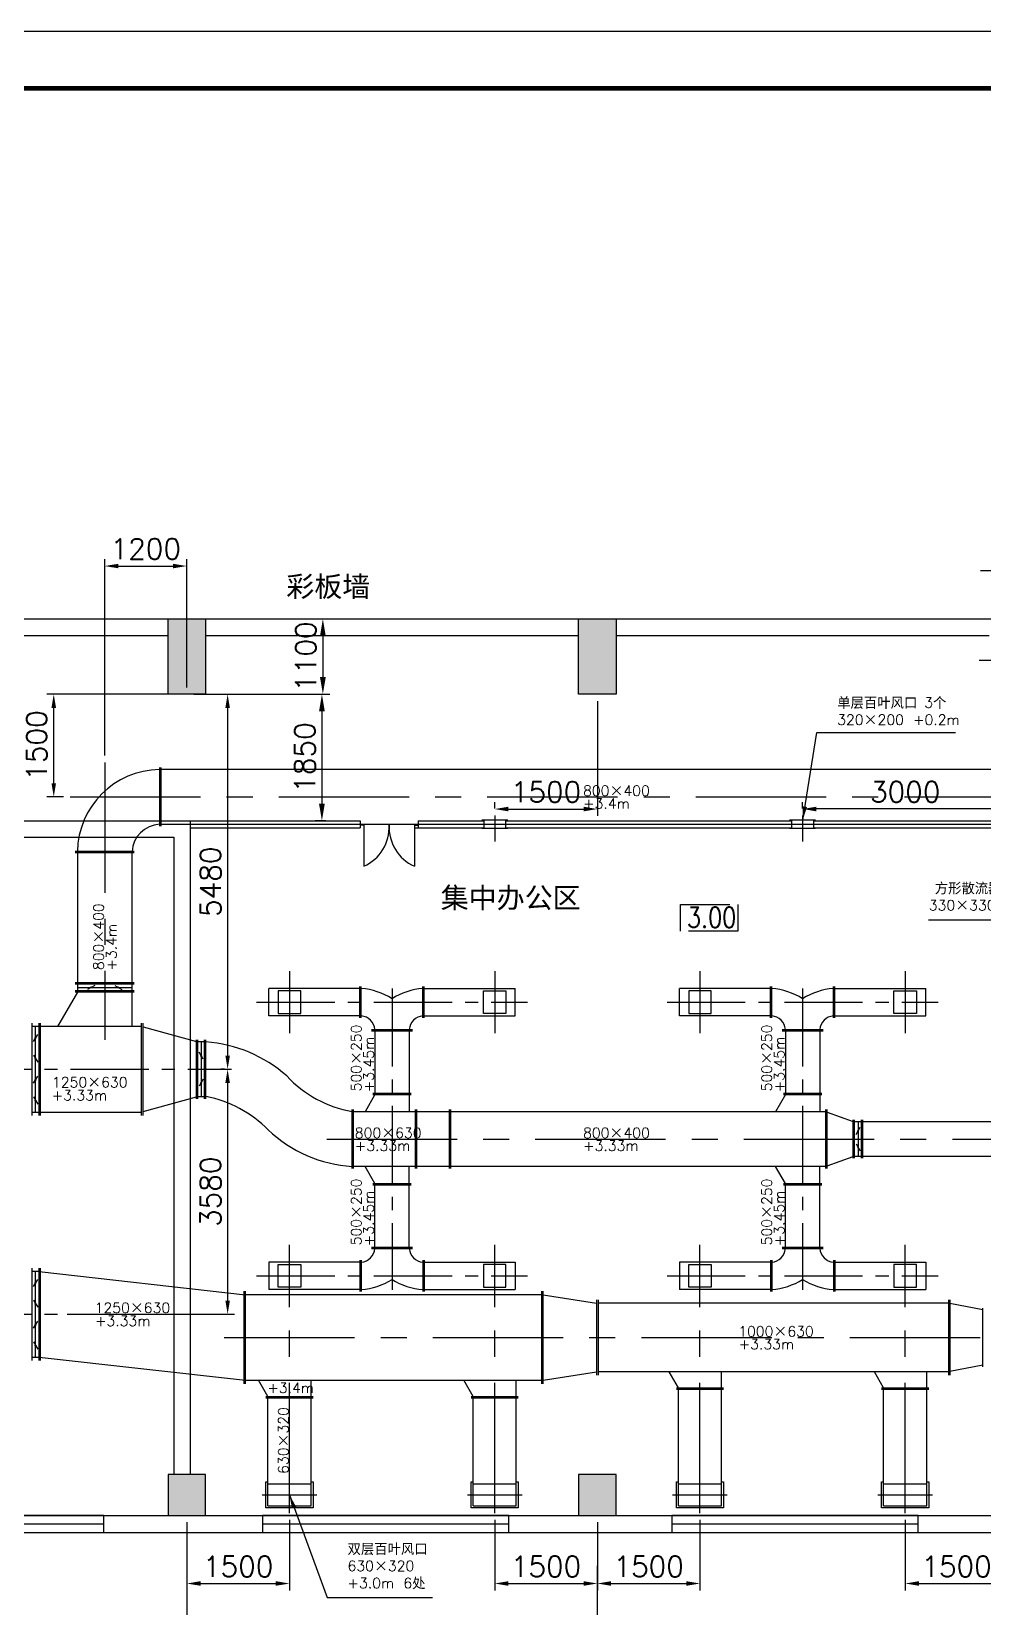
# Model space of a CAD drawing. Extents: x 209403 to 307023, y -44422 to 4539.
# Drawn here: x 276815 to 290729, y -31908 to -8879 of the extents above; entities that cross this region are included whole.
import ezdxf

# ---------------------------------------------------------------- set-up
doc = ezdxf.new("R2010")
doc.units = 0
doc.header["$LTSCALE"] = 60
for name, pattern in [('ACAD_ISO02W100', [15, 12, -3]), ('CENTER', [50.8, 31.75, -6.35, 6.35, -6.35]), ('CENTER2', [28.575, 19.05, -3.175, 3.175, -3.175])]:
    doc.linetypes.add(name, pattern=pattern)
doc.layers.get('0').update_dxf_attribs({"linetype": 'CONTINUOUS'})
doc.layers.get('DEFPOINTS').update_dxf_attribs({"linetype": 'CONTINUOUS'})
for name, color, linetype in [('SMPEN_THICK', 7, 'CONTINUOUS'), ('三层楼面', 7, 'CONTINUOUS'), ('二层楼面', 7, 'CONTINUOUS'), ('空调风管', 7, 'CONTINUOUS'), ('立柱', 7, 'CONTINUOUS'), ('边部夹层', 7, 'CONTINUOUS')]:
    doc.layers.add(name, color=color, linetype=linetype)
doc.styles.get("Standard").update_dxf_attribs({"font": 'txt.shx', "height": 300})
doc.styles.add('STYLE4', font='', dxfattribs={"height": 300})
doc.styles.add('WINDOW', font='TXT.shx', dxfattribs={"width": 0.8, "height": 300})
doc.styles.get('STYLE4').set_extended_font_data('SimSun')
doc.dimstyles.get("Standard").update_dxf_attribs({"dimscale": 0, "dimtxt": 2, "dimasz": 200, "dimexe": 100, "dimexo": 100, "dimgap": 100, "dimtad": 1, "dimdec": 0, "dimdsep": 46, "dimtxsty": 'Standard', "dimcen": 0, "dimclrd": 5, "dimclre": 5, "dimclrt": 5, "dimadec": 0, "dimazin": 0, "dimtfac": 1, "dimtdec": 4, "dimtmove": 0, "dimatfit": 0, "dimfxl": 1, "dimtolj": 1, "dimtzin": 0, "dimarcsym": 0})

# ---------------------------------------------------------------- blocks, each defined once
blk = doc.blocks.new('*D97')
at = {"layer": 'DEFPOINTS', "color": 0, "transparency": 16777216}
for p in [(283585, -30529), (285085, -30563), (285085, -31558)]:
    blk.add_point(p, dxfattribs=at)
at = {"layer": '空调风管', "color": 5, "lineweight": -2, "transparency": 16777216}
for p, q in [((283585, -30629), (283585, -31658)), ((285085, -30663), (285085, -31658)), ((283785, -31558), (284885, -31558))]:
    blk.add_line(p, q, dxfattribs=at)
at = {"layer": '空调风管', "color": 5, "transparency": 16777216}
for points in [[(283785, -31524), (283785, -31591), (283585, -31558)], [(284885, -31524), (284885, -31591), (285085, -31558)]]:
    blk.add_solid(points, dxfattribs=at)
at = {"layer": '空调风管', "color": 5, "transparency": 16777216, "insert": (284335, -31308), "char_height": 300, "attachment_point": 5}
blk.add_mtext('\\A1;1500', dxfattribs=at)
blk = doc.blocks.new('*D101')
at = {"layer": 'DEFPOINTS', "color": 0, "transparency": 16777216}
for p in [(279085, -30563), (280585, -30529), (280585, -31558)]:
    blk.add_point(p, dxfattribs=at)
at = {"layer": '空调风管', "color": 5, "lineweight": -2, "transparency": 16777216}
for p, q in [((279085, -30663), (279085, -31658)), ((280585, -30629), (280585, -31658)), ((279285, -31558), (280385, -31558))]:
    blk.add_line(p, q, dxfattribs=at)
at = {"layer": '空调风管', "color": 5, "transparency": 16777216}
for points in [[(279285, -31524), (279285, -31591), (279085, -31558)], [(280385, -31524), (280385, -31591), (280585, -31558)]]:
    blk.add_solid(points, dxfattribs=at)
at = {"layer": '空调风管', "color": 5, "transparency": 16777216, "insert": (279835, -31308), "char_height": 300, "attachment_point": 5}
blk.add_mtext('\\A1;1500', dxfattribs=at)
blk = doc.blocks.new('窗3615')
at = {"layer": '二层楼面', "color": 4}
blk.add_line((19203, 115349), (19203, 111749), dxfattribs=at)
blk.add_lwpolyline([(19078, 111749), (19328, 111749), (19328, 115349), (19078, 115349)], close=True, dxfattribs=at)
blk = doc.blocks.new('*D102')
at = {"layer": 'DEFPOINTS', "color": 0, "transparency": 16777216}
for p in [(285085, -30563), (286585, -30529), (286585, -31558)]:
    blk.add_point(p, dxfattribs=at)
at = {"layer": '空调风管', "color": 5, "lineweight": -2, "transparency": 16777216}
for p, q in [((285085, -30663), (285085, -31658)), ((286585, -30629), (286585, -31658)), ((285285, -31558), (286385, -31558))]:
    blk.add_line(p, q, dxfattribs=at)
at = {"layer": '空调风管', "color": 5, "transparency": 16777216}
for points in [[(285285, -31524), (285285, -31591), (285085, -31558)], [(286385, -31524), (286385, -31591), (286585, -31558)]]:
    blk.add_solid(points, dxfattribs=at)
at = {"layer": '空调风管', "color": 5, "transparency": 16777216, "insert": (285835, -31308), "char_height": 300, "attachment_point": 5}
blk.add_mtext('\\A1;1500', dxfattribs=at)
blk = doc.blocks.new('*D104')
at = {"layer": 'DEFPOINTS', "color": 0, "transparency": 16777216}
for p in [(289585, -30529), (291085, -30563), (291085, -31558)]:
    blk.add_point(p, dxfattribs=at)
at = {"layer": '空调风管', "color": 5, "lineweight": -2, "transparency": 16777216}
for p, q in [((289585, -30629), (289585, -31658)), ((291085, -30663), (291085, -31658)), ((289785, -31558), (290885, -31558))]:
    blk.add_line(p, q, dxfattribs=at)
at = {"layer": '空调风管', "color": 5, "transparency": 16777216}
for points in [[(289785, -31524), (289785, -31591), (289585, -31558)], [(290885, -31524), (290885, -31591), (291085, -31558)]]:
    blk.add_solid(points, dxfattribs=at)
at = {"layer": '空调风管', "color": 5, "transparency": 16777216, "insert": (290335, -31308), "char_height": 300, "attachment_point": 5}
blk.add_mtext('\\A1;1500', dxfattribs=at)
blk = doc.blocks.new('*D106')
at = {"layer": 'DEFPOINTS', "color": 0, "transparency": 16777216}
for p in [(285085, -18563), (285085, -20241), (283585, -20333)]:
    blk.add_point(p, dxfattribs=at)
at = {"layer": '空调风管', "color": 5, "lineweight": -2, "transparency": 16777216}
for p, q in [((285085, -18663), (285085, -20341)), ((283585, -20233), (283585, -20141)), ((283785, -20241), (284885, -20241))]:
    blk.add_line(p, q, dxfattribs=at)
at = {"layer": '空调风管', "color": 5, "transparency": 16777216}
for points in [[(283785, -20207), (283785, -20274), (283585, -20241)], [(284885, -20207), (284885, -20274), (285085, -20241)]]:
    blk.add_solid(points, dxfattribs=at)
at = {"layer": '空调风管', "color": 5, "transparency": 16777216, "insert": (284335, -19991), "char_height": 300, "attachment_point": 5}
blk.add_mtext('\\A1;1500', dxfattribs=at)
blk = doc.blocks.new('*D108')
at = {"layer": 'DEFPOINTS', "color": 0, "transparency": 16777216}
for p in [(279085, -16690), (279085, -18563), (277885, -19559)]:
    blk.add_point(p, dxfattribs=at)
at = {"layer": '空调风管', "color": 5, "lineweight": -2, "transparency": 16777216}
for p, q in [((277885, -19459), (277885, -16590)), ((278085, -16690), (278885, -16690)), ((279085, -18463), (279085, -16590))]:
    blk.add_line(p, q, dxfattribs=at)
at = {"layer": '空调风管', "color": 5, "transparency": 16777216}
for points in [[(278085, -16657), (278085, -16723), (277885, -16690)], [(278885, -16657), (278885, -16723), (279085, -16690)]]:
    blk.add_solid(points, dxfattribs=at)
at = {"layer": '空调风管', "color": 5, "transparency": 16777216, "insert": (278485, -16440), "char_height": 300, "attachment_point": 5}
blk.add_mtext('\\A1;1200', dxfattribs=at)
blk = doc.blocks.new('*D109')
at = {"layer": 'DEFPOINTS', "color": 0, "transparency": 16777216}
for p in [(279735, -17463), (279360, -18563), (281073, -18563)]:
    blk.add_point(p, dxfattribs=at)
at = {"layer": '边部夹层', "color": 2, "lineweight": -2, "transparency": 16777216}
for p, q in [((279835, -17463), (281173, -17463)), ((279460, -18563), (281173, -18563))]:
    blk.add_line(p, q, dxfattribs=at)
at = {"layer": '边部夹层', "color": 5, "lineweight": -2, "transparency": 16777216}
blk.add_line((281073, -17713), (281073, -18313), dxfattribs=at)
at = {"layer": '边部夹层', "color": 5, "transparency": 16777216}
for points in [[(281031, -17713), (281115, -17713), (281073, -17463)], [(281031, -18313), (281115, -18313), (281073, -18563)]]:
    blk.add_solid(points, dxfattribs=at)
at = {"layer": '边部夹层', "color": 5, "transparency": 16777216, "insert": (280823, -18013), "char_height": 300, "attachment_point": 5, "rotation": 90}
blk.add_mtext('\\A1;1100', dxfattribs=at)
blk = doc.blocks.new('*D110')
at = {"layer": 'DEFPOINTS', "color": 0, "transparency": 16777216}
for p in [(279085, -18563), (279681, -24043), (279736, -24043)]:
    blk.add_point(p, dxfattribs=at)
at = {"layer": '空调风管', "color": 5, "lineweight": -2, "transparency": 16777216}
for p, q in [((279185, -18563), (279781, -18563)), ((279681, -18763), (279681, -23843)), ((279636, -24043), (279581, -24043))]:
    blk.add_line(p, q, dxfattribs=at)
at = {"layer": '空调风管', "color": 5, "transparency": 16777216}
for points in [[(279648, -18763), (279714, -18763), (279681, -18563)], [(279648, -23843), (279714, -23843), (279681, -24043)]]:
    blk.add_solid(points, dxfattribs=at)
at = {"layer": '空调风管', "color": 5, "transparency": 16777216, "insert": (279431, -21303), "char_height": 300, "attachment_point": 5, "rotation": 90}
blk.add_mtext('\\A1;5480', dxfattribs=at)
blk = doc.blocks.new('*D111')
at = {"layer": 'DEFPOINTS', "color": 0, "transparency": 16777216}
for p in [(279736, -24043), (277237, -27623), (279681, -27623)]:
    blk.add_point(p, dxfattribs=at)
at = {"layer": '空调风管', "color": 5, "transparency": 16777216}
for p, q in [((279681, -24243), (279681, -27423)), ((277337, -27623), (279781, -27623))]:
    blk.add_line(p, q, dxfattribs=at)
for points in [[(279648, -24243), (279714, -24243), (279681, -24043)], [(279648, -27423), (279714, -27423), (279681, -27623)]]:
    blk.add_solid(points, dxfattribs=at)
at = {"layer": '空调风管', "color": 5, "transparency": 16777216, "insert": (279431, -25833), "char_height": 300, "attachment_point": 5, "rotation": 90}
blk.add_mtext('\\A1;3580', dxfattribs=at)
blk = doc.blocks.new('*D112')
at = {"layer": 'DEFPOINTS', "color": 0, "transparency": 16777216}
for p in [(277140, -18563), (279085, -18563), (277381, -20063)]:
    blk.add_point(p, dxfattribs=at)
at = {"layer": '空调风管', "color": 5, "lineweight": -2, "transparency": 16777216}
for p, q in [((278985, -18563), (277040, -18563)), ((277140, -19863), (277140, -18763)), ((277281, -20063), (277040, -20063))]:
    blk.add_line(p, q, dxfattribs=at)
at = {"layer": '空调风管', "color": 5, "transparency": 16777216}
for points in [[(277106, -18763), (277173, -18763), (277140, -18563)], [(277106, -19863), (277173, -19863), (277140, -20063)]]:
    blk.add_solid(points, dxfattribs=at)
at = {"layer": '空调风管', "color": 5, "transparency": 16777216, "insert": (276890, -19313), "char_height": 300, "attachment_point": 5, "rotation": 90}
blk.add_mtext('\\A1;1500', dxfattribs=at)
blk = doc.blocks.new('*D114')
at = {"layer": 'DEFPOINTS', "color": 0, "transparency": 16777216}
for p in [(280316, -18563), (281059, -20413), (281218, -20413)]:
    blk.add_point(p, dxfattribs=at)
at = {"layer": '边部夹层', "color": 2, "lineweight": -2, "transparency": 16777216}
for p, q in [((280416, -18563), (281159, -18563)), ((281118, -20413), (280959, -20413))]:
    blk.add_line(p, q, dxfattribs=at)
at = {"layer": '边部夹层', "color": 5, "lineweight": -2, "transparency": 16777216}
blk.add_line((281059, -18813), (281059, -20163), dxfattribs=at)
at = {"layer": '边部夹层', "color": 5, "transparency": 16777216}
for points in [[(281017, -18813), (281101, -18813), (281059, -18563)], [(281017, -20163), (281101, -20163), (281059, -20413)]]:
    blk.add_solid(points, dxfattribs=at)
at = {"layer": '边部夹层', "color": 5, "transparency": 16777216, "insert": (280809, -19488), "char_height": 300, "attachment_point": 5, "rotation": 90}
blk.add_mtext('\\A1;1850', dxfattribs=at)
blk = doc.blocks.new('*D121')
at = {"layer": 'DEFPOINTS', "color": 0, "transparency": 16777216}
for p in [(291085, -18563), (288085, -20240), (288085, -20333)]:
    blk.add_point(p, dxfattribs=at)
at = {"layer": '空调风管', "color": 5, "lineweight": -2, "transparency": 16777216}
for p, q in [((291085, -18663), (291085, -20340)), ((288085, -20233), (288085, -20140)), ((290885, -20240), (288285, -20240))]:
    blk.add_line(p, q, dxfattribs=at)
at = {"layer": '空调风管', "color": 5, "transparency": 16777216}
for points in [[(288285, -20207), (288285, -20274), (288085, -20240)], [(290885, -20207), (290885, -20274), (291085, -20240)]]:
    blk.add_solid(points, dxfattribs=at)
at = {"layer": '空调风管', "color": 5, "transparency": 16777216, "insert": (289585, -19990), "char_height": 300, "attachment_point": 5}
blk.add_mtext('\\A1;3000', dxfattribs=at)
blk = doc.blocks.new('*D125')
at = {"layer": 'DEFPOINTS', "color": 0, "transparency": 16777216}
for p in [(292085, -16759), (292085, -17019), (291085, -17463)]:
    blk.add_point(p, dxfattribs=at)
at = {"layer": '空调风管', "color": 5, "lineweight": -2, "transparency": 16777216}
for p, q in [((290885, -16759), (290685, -16759)), ((291085, -17363), (291085, -16659)), ((291085, -16759), (292085, -16759)), ((292085, -16919), (292085, -16659)), ((292285, -16759), (293535, -16759))]:
    blk.add_line(p, q, dxfattribs=at)
at = {"layer": '空调风管', "color": 5, "transparency": 16777216}
for points in [[(290885, -16726), (290885, -16793), (291085, -16759)], [(292285, -16726), (292285, -16793), (292085, -16759)]]:
    blk.add_solid(points, dxfattribs=at)
at = {"layer": '空调风管', "color": 5, "transparency": 16777216, "insert": (293010, -16509), "char_height": 300, "attachment_point": 5}
blk.add_mtext('\\A1;1000', dxfattribs=at)

msp = doc.modelspace()

# ---------------------------------------------------------------- hatches: boundary and pattern name
at = {"layer": '三层楼面'}
for points in [[(279359.6, -18563), (278809.6, -18563), (278809.6, -17463), (279359.6, -17463)], [(285359.6, -18563), (284809.6, -18563), (284809.6, -17463), (285359.6, -17463)], [(279359.6, -29963), (278809.6, -29963), (278809.6, -30563), (279359.6, -30563)], [(285359.6, -29963), (284809.6, -29963), (284809.6, -30563), (285359.6, -30563)]]:
    msp.add_hatch(color=147, dxfattribs=at).paths.add_polyline_path(points)
at = {"layer": '空调风管'}
h = msp.add_hatch(color=3, dxfattribs=at)
edge = h.paths.add_edge_path()
edge.add_arc((277687.2, -22848), 7.65, 0, 360)
h = msp.add_hatch(color=3, dxfattribs=at)
edge = h.paths.add_edge_path()
edge.add_arc((278082, -22848), 7.65, 0, 360)
h = msp.add_hatch(color=3, dxfattribs=at)
edge = h.paths.add_edge_path()
edge.add_arc((276874.6, -23585.8), 7.65, 0, 360)
h = msp.add_hatch(color=3, dxfattribs=at)
edge = h.paths.add_edge_path()
edge.add_arc((276874.6, -23889.8), 7.65, 0, 360)
h = msp.add_hatch(color=3, dxfattribs=at)
edge = h.paths.add_edge_path()
edge.add_arc((279294.6, -23845.6), 7.65, 0, 360)
h = msp.add_hatch(color=3, dxfattribs=at)
edge = h.paths.add_edge_path()
edge.add_arc((276874.6, -24196.2), 7.65, 0, 360)
h = msp.add_hatch(color=3, dxfattribs=at)
edge = h.paths.add_edge_path()
edge.add_arc((279294.6, -24240.4), 7.65, 0, 360)
h = msp.add_hatch(color=3, dxfattribs=at)
edge = h.paths.add_edge_path()
edge.add_arc((276874.6, -24500.2), 7.65, 0, 360)
h = msp.add_hatch(color=3, dxfattribs=at)
edge = h.paths.add_edge_path()
edge.add_arc((288895.5, -24942.8), 5.08, 0, 360)
h = msp.add_hatch(color=3, dxfattribs=at)
edge = h.paths.add_edge_path()
edge.add_arc((288895.5, -25183.3), 5.08, 0, 360)
h = msp.add_hatch(color=3, dxfattribs=at)
edge = h.paths.add_edge_path()
edge.add_arc((276874.6, -27165.8), 7.65, 0, 360)
h = msp.add_hatch(color=3, dxfattribs=at)
edge = h.paths.add_edge_path()
edge.add_arc((276874.6, -27469.8), 7.65, 0, 360)
h = msp.add_hatch(color=3, dxfattribs=at)
edge = h.paths.add_edge_path()
edge.add_arc((276874.6, -27776.2), 7.65, 0, 360)
h = msp.add_hatch(color=3, dxfattribs=at)
edge = h.paths.add_edge_path()
edge.add_arc((276874.6, -28080.2), 7.65, 0, 360)

# ---------------------------------------------------------------- linework, layer by layer
at = {"color": 4}
for p, q in [((307022.7, -8878.9), (257025.9, -8878.9)), ((306548.8, -9708.3), (259987.8, -9708.3))]:
    msp.add_line(p, q, dxfattribs=at)
at = {"layer": 'SMPEN_THICK', "color": 4, "const_width": 65.2}
msp.add_lwpolyline([(306548.8, -9708.3), (306548.8, -43710.9), (259987.8, -43710.9), (259987.8, -9708.3), (306548.8, -9708.3)], dxfattribs=at)
at = {"layer": '三层楼面'}
for p, q in [((261359.6, -17463), (303084.6, -17463)), ((273359.6, -17703), (278809.6, -17703)), ((279359.6, -17703), (284809.6, -17703)), ((285359.6, -17703), (290809.6, -17703)), ((276024.6, -30563), (303084.6, -30563)), ((276024.6, -30813), (303334.6, -30813))]:
    msp.add_line(p, q, dxfattribs=at)
at = {"layer": '三层楼面', "color": 4}
for p, q in [((276024.6, -30688), (277870.1, -30688)), ((280190.7, -30688), (283790.7, -30688)), ((286174.3, -30688), (289774.3, -30688))]:
    msp.add_line(p, q, dxfattribs=at)
at = {"layer": '三层楼面'}
for points in [[(278809.6, -17463), (279359.6, -17463), (279359.6, -18563), (278809.6, -18563)], [(278809.6, -17463), (279359.6, -17463), (279359.6, -18563), (278809.6, -18563)], [(284809.6, -17463), (285359.6, -17463), (285359.6, -18563), (284809.6, -18563)], [(284809.6, -17463), (285359.6, -17463), (285359.6, -18563), (284809.6, -18563)]]:
    msp.add_lwpolyline(points, close=True, dxfattribs=at)
at = {"layer": '三层楼面', "color": 0}
for points in [[(278809.6, -30563), (279359.6, -30563), (279359.6, -29963), (278809.6, -29963)], [(284809.6, -30563), (285359.6, -30563), (285359.6, -29963), (284809.6, -29963)]]:
    msp.add_lwpolyline(points, close=True, dxfattribs=at)
at = {"layer": '三层楼面', "color": 4}
for points in [[(277870.1, -30813), (277870.1, -30563), (274270.1, -30563), (274270.1, -30813)], [(283790.7, -30813), (283790.7, -30563), (280190.7, -30563), (280190.7, -30813)], [(289774.3, -30813), (289774.3, -30563), (286174.3, -30563), (286174.3, -30813)]]:
    msp.add_lwpolyline(points, close=True, dxfattribs=at)
at = {"layer": '二层楼面', "color": 4}
msp.add_line((276024.6, -30688), (277870.1, -30688), dxfattribs=at)
msp.add_lwpolyline([(276024.6, -30813), (277870.1, -30813), (277870.1, -30563), (276024.6, -30563)], dxfattribs=at)
at = {"layer": '空调风管', "color": 3, "linetype": 'CENTER2'}
for p, q in [((290667.2, -18063), (297502, -18063)), ((282084.6, -22861.4), (282084.6, -27264.7)), ((288084.6, -22861.4), (288084.6, -27264.7)), ((280104.6, -23063), (284064.6, -23063)), ((286104.6, -23063), (290064.6, -23063)), ((273957.7, -24043), (279736.3, -24043)), ((280104.6, -27063), (284064.6, -27063)), ((286104.6, -27063), (290064.6, -27063)), ((273957.7, -27623), (277237.3, -27623))]:
    msp.add_line(p, q, dxfattribs=at)
at = {"layer": '空调风管', "color": 3, "linetype": 'CENTER'}
for p, q in [((277884.6, -19559.1), (277884.6, -23614.9)), ((277380.6, -20063), (292434.6, -20063)), ((283584.6, -20333), (283584.6, -20713)), ((288084.6, -20333), (288084.6, -20713)), ((280584.6, -22608.5), (280584.6, -23517.6)), ((283584.6, -22608.5), (283584.6, -23517.6)), ((286584.6, -22608.5), (286584.6, -23517.6)), ((289584.6, -22608.5), (289584.6, -23517.6)), ((281129.5, -25063), (294358.6, -25063)), ((280584.6, -27517.6), (280584.6, -26608.5)), ((283584.6, -27517.6), (283584.6, -26608.5)), ((286584.6, -27517.6), (286584.6, -26608.5)), ((289584.6, -27517.6), (289584.6, -26608.5)), ((280584.6, -30529.1), (280584.6, -27663)), ((283584.6, -30529.1), (283584.6, -27663)), ((286584.6, -30529.1), (286584.6, -27663)), ((289584.6, -30529.1), (289584.6, -27663)), ((279631.9, -27963), (296708.8, -27963)), ((280184.6, -30263), (280984.6, -30263)), ((283184.6, -30263), (283984.6, -30263)), ((286184.6, -30263), (286984.6, -30263)), ((289184.6, -30263), (289984.6, -30263))]:
    msp.add_line(p, q, dxfattribs=at)
at = {"layer": '空调风管', "color": 3}
for p, q in [((278684.6, -19633), (278684.6, -20493)), ((278704.6, -19633), (278704.6, -20493)), ((291264.6, -19663), (278704.6, -19663)), ((278704.6, -20463), (291264.6, -20463)), ((278314.6, -20863), (277454.6, -20863)), ((278314.6, -20883), (277454.6, -20883)), ((277484.6, -20883), (277484.6, -22778)), ((278284.6, -22778), (278284.6, -20883)), ((278314.6, -22778), (277454.6, -22778)), ((278314.6, -22798), (277454.6, -22798)), ((277484.6, -22798), (277484.6, -22898)), ((278284.6, -22898), (278284.6, -22798)), ((277484.6, -22918), (277195.9, -23418)), ((278314.6, -22898), (277454.6, -22898)), ((278314.6, -22918), (277454.6, -22918)), ((277484.6, -22848), (278284.6, -22848)), ((277739.2, -22818), (277635.2, -22878)), ((278030, -22818), (278134, -22878)), ((278284.6, -23418), (278284.6, -22918)), ((281614.6, -22863), (280284.6, -22863)), ((280284.6, -23263), (280284.6, -22863)), ((281614.6, -23293), (281614.6, -22833)), ((281634.6, -23293), (281634.6, -22833)), ((282534.6, -23293), (282534.6, -22833)), ((282554.6, -23293), (282554.6, -22833)), ((282554.6, -22863), (283884.6, -22863)), ((283884.6, -23263), (283884.6, -22863)), ((287614.6, -22863), (286284.6, -22863)), ((286284.6, -23263), (286284.6, -22863)), ((287614.6, -23293), (287614.6, -22833)), ((287634.6, -23293), (287634.6, -22833)), ((288534.6, -23293), (288534.6, -22833)), ((288554.6, -23293), (288554.6, -22833)), ((288554.6, -22863), (289884.6, -22863)), ((289884.6, -23263), (289884.6, -22863)), ((276824.6, -24718), (276824.6, -23368)), ((276924.6, -23418), (276824.6, -23418)), ((276874.6, -24668), (276874.6, -23418)), ((276924.6, -24718), (276924.6, -23368)), ((276944.6, -24718), (276944.6, -23368)), ((278424.6, -23418), (276944.6, -23418)), ((278424.6, -24718), (278424.6, -23368)), ((278444.6, -24718), (278444.6, -23368)), ((278444.6, -23423.5), (279224.6, -23637.5)), ((281614.6, -23263), (280284.6, -23263)), ((281784.6, -23463), (282384.6, -23463)), ((281784.6, -23483), (282384.6, -23483)), ((281834.6, -23483), (281834.6, -24393)), ((282334.6, -23483), (282334.6, -24393)), ((282554.6, -23263), (283884.6, -23263)), ((287614.6, -23263), (286284.6, -23263)), ((287784.6, -23463), (288384.6, -23463)), ((287784.6, -23483), (288384.6, -23483)), ((287834.6, -23483), (287834.6, -24393)), ((288334.6, -23483), (288334.6, -24393)), ((288554.6, -23263), (289884.6, -23263)), ((276844.6, -23637.8), (276904.6, -23533.9)), ((279224.6, -24473), (279224.6, -23613)), ((279244.6, -24473), (279244.6, -23613)), ((279344.6, -23643), (279244.6, -23643)), ((279294.6, -23643), (279294.6, -24443)), ((279344.6, -24473), (279344.6, -23613)), ((279364.6, -24473), (279364.6, -23613)), ((276844.6, -23837.9), (276904.6, -23941.8)), ((279324.6, -23897.6), (279264.6, -23793.7)), ((276844.6, -24248.2), (276904.6, -24144.3)), ((279324.6, -24188.5), (279264.6, -24292.4)), ((281804.6, -24393), (282364.6, -24393)), ((287804.6, -24393), (288364.6, -24393)), ((276844.6, -24448.3), (276904.6, -24552.2)), ((278444.6, -24662.5), (279224.6, -24448.5)), ((279244.6, -24443), (279344.6, -24443)), ((281501.2, -25493), (281501.2, -24633)), ((281521.2, -25493), (281521.2, -24633)), ((281834.6, -24413), (281690.3, -24663)), ((281804.6, -24413), (282364.6, -24413)), ((282334.6, -24413), (282334.6, -24663)), ((282425.5, -25493), (282425.5, -24633)), ((282445.5, -25493), (282445.5, -24633)), ((282925.5, -25493), (282925.5, -24633)), ((282945.5, -25493), (282945.5, -24633)), ((287834.6, -24413), (287690.3, -24663)), ((287804.6, -24413), (288364.6, -24413)), ((288334.6, -24413), (288334.6, -24663)), ((288425.5, -25493), (288425.5, -24633)), ((288445.5, -25493), (288445.5, -24633)), ((276824.6, -24668), (276924.6, -24668)), ((276944.6, -24668), (278424.6, -24668)), ((282425.5, -24663), (281521.2, -24663)), ((282925.5, -24663), (282445.5, -24663)), ((288425.5, -24663), (282945.5, -24663)), ((288445.5, -24670.2), (288825.5, -24805.9)), ((288825.5, -25343), (288825.5, -24783)), ((288845.5, -25343), (288845.5, -24783)), ((288945.5, -24813), (288845.5, -24813)), ((288895.5, -24813), (288895.5, -25313)), ((288945.5, -25343), (288945.5, -24783)), ((288965.5, -25343), (288965.5, -24783)), ((293634.6, -24813), (288965.5, -24813)), ((288865.5, -24994.7), (288925.5, -24890.8)), ((288445.5, -25455.9), (288825.5, -25320.2)), ((288845.5, -25313), (288945.5, -25313)), ((288865.5, -25131.3), (288925.5, -25235.2)), ((288965.5, -25313), (293634.6, -25313)), ((282425.5, -25463), (281521.2, -25463)), ((281834.6, -25713), (281690.3, -25463)), ((282334.6, -25713), (282334.6, -25463)), ((282925.5, -25463), (282445.5, -25463)), ((288425.5, -25463), (282945.5, -25463)), ((287834.6, -25713), (287690.3, -25463)), ((288334.6, -25713), (288334.6, -25463)), ((281804.6, -25713), (282364.6, -25713)), ((281804.6, -25733), (282364.6, -25733)), ((281834.6, -26643), (281834.6, -25733)), ((282334.6, -26643), (282334.6, -25733)), ((287804.6, -25713), (288364.6, -25713)), ((287804.6, -25733), (288364.6, -25733)), ((287834.6, -26643), (287834.6, -25733)), ((288334.6, -26643), (288334.6, -25733)), ((281784.6, -26643), (282384.6, -26643)), ((281784.6, -26663), (282384.6, -26663)), ((287784.6, -26643), (288384.6, -26643)), ((287784.6, -26663), (288384.6, -26663)), ((281614.6, -26863), (280284.6, -26863)), ((280284.6, -26863), (280284.6, -27263)), ((281614.6, -26833), (281614.6, -27293)), ((281634.6, -26833), (281634.6, -27293)), ((282534.6, -26833), (282534.6, -27293)), ((282554.6, -26833), (282554.6, -27293)), ((282554.6, -26863), (283884.6, -26863)), ((283884.6, -26863), (283884.6, -27263)), ((287614.6, -26863), (286284.6, -26863)), ((286284.6, -26863), (286284.6, -27263)), ((287614.6, -26833), (287614.6, -27293)), ((287634.6, -26833), (287634.6, -27293)), ((288534.6, -26833), (288534.6, -27293)), ((288554.6, -26833), (288554.6, -27293)), ((288554.6, -26863), (289884.6, -26863)), ((289884.6, -26863), (289884.6, -27263)), ((276824.6, -28298), (276824.6, -26948)), ((276924.6, -26998), (276824.6, -26998)), ((276844.6, -27217.8), (276904.6, -27113.9)), ((276874.6, -28248), (276874.6, -26998)), ((276924.6, -28298), (276924.6, -26948)), ((276924.6, -26998), (279944.6, -27338)), ((276944.6, -28298), (276944.6, -26948)), ((279924.6, -28638), (279924.6, -27288)), ((279944.6, -28638), (279944.6, -27288)), ((284274.7, -27338), (279944.6, -27338)), ((281614.6, -27263), (280284.6, -27263)), ((282554.6, -27263), (283884.6, -27263)), ((284274.7, -28638), (284274.7, -27288)), ((284294.7, -28638), (284294.7, -27288)), ((284294.7, -27341.1), (285074.7, -27460)), ((287614.6, -27263), (286284.6, -27263)), ((288554.6, -27263), (289884.6, -27263)), ((276844.6, -27417.9), (276904.6, -27521.8)), ((285074.7, -27413), (285074.7, -28513)), ((285094.7, -27413), (285094.7, -28513)), ((290218.7, -27463), (285094.7, -27463)), ((290218.7, -27413), (290218.7, -28513)), ((290238.7, -27413), (290238.7, -28513)), ((290718.7, -27559.2), (290238.7, -27466.9)), ((290718.7, -28393), (290718.7, -27533)), ((276844.6, -27828.2), (276904.6, -27724.3)), ((276844.6, -28028.3), (276904.6, -28132.2)), ((276824.6, -28248), (276924.6, -28248)), ((276924.6, -28248), (279944.6, -28588)), ((284294.7, -28585), (285074.7, -28466.1)), ((290218.7, -28463), (285094.7, -28463)), ((286269.6, -28698), (286133.9, -28463)), ((286899.6, -28698), (286899.6, -28463)), ((289269.6, -28698), (289133.9, -28463)), ((289899.6, -28698), (289899.6, -28463)), ((290718.7, -28366.9), (290238.7, -28459.2)), ((279944.6, -28588), (284274.7, -28588)), ((280269.6, -28823), (280133.9, -28588)), ((280899.6, -28823), (280899.6, -28588)), ((283269.6, -28823), (283133.9, -28588)), ((283899.6, -28823), (283899.6, -28588)), ((286239.6, -28698), (286929.6, -28698)), ((286239.6, -28718), (286929.6, -28718)), ((286269.6, -30423), (286269.6, -28718)), ((286899.6, -30423), (286899.6, -28718)), ((289239.6, -28698), (289929.6, -28698)), ((289239.6, -28718), (289929.6, -28718)), ((289269.6, -30423), (289269.6, -28718)), ((289899.6, -30423), (289899.6, -28718)), ((280239.6, -28823), (280929.6, -28823)), ((280239.6, -28843), (280929.6, -28843)), ((280269.6, -30423), (280269.6, -28843)), ((280899.6, -30423), (280899.6, -28843)), ((283239.6, -28823), (283929.6, -28823)), ((283239.6, -28843), (283929.6, -28843)), ((283269.6, -30423), (283269.6, -28843)), ((283899.6, -30423), (283899.6, -28843)), ((280269.6, -30423), (280899.6, -30423)), ((283269.6, -30423), (283899.6, -30423)), ((286269.6, -30423), (286899.6, -30423)), ((289269.6, -30423), (289899.6, -30423))]:
    msp.add_line(p, q, dxfattribs=at)
at = {"layer": '空调风管', "color": 3, "linetype": 'ACAD_ISO02W100'}
for p, q in [((283774.6, -20403), (283394.6, -20403)), ((283424.6, -20403), (283424.6, -20523)), ((283744.6, -20403), (283744.6, -20523)), ((288274.6, -20403), (287894.6, -20403)), ((287924.6, -20403), (287924.6, -20523)), ((288244.6, -20403), (288244.6, -20523)), ((283774.6, -20523), (283394.6, -20523)), ((288274.6, -20523), (287894.6, -20523)), ((280269.6, -30103), (280899.6, -30103)), ((283269.6, -30103), (283899.6, -30103)), ((286269.6, -30103), (286899.6, -30103)), ((289269.6, -30103), (289899.6, -30103))]:
    msp.add_line(p, q, dxfattribs=at)
at = {"layer": '空调风管', "color": 3}
for points in [[(280419.6, -23228), (280749.6, -23228), (280749.6, -22898), (280419.6, -22898)], [(283749.6, -23228), (283419.6, -23228), (283419.6, -22898), (283749.6, -22898)], [(286419.6, -23228), (286749.6, -23228), (286749.6, -22898), (286419.6, -22898)], [(289749.6, -23228), (289419.6, -23228), (289419.6, -22898), (289749.6, -22898)], [(280419.6, -26898), (280749.6, -26898), (280749.6, -27228), (280419.6, -27228)], [(283749.6, -26898), (283419.6, -26898), (283419.6, -27228), (283749.6, -27228)], [(286419.6, -26898), (286749.6, -26898), (286749.6, -27228), (286419.6, -27228)], [(289749.6, -26898), (289419.6, -26898), (289419.6, -27228), (289749.6, -27228)]]:
    msp.add_lwpolyline(points, close=True, dxfattribs=at)
for points in [[(280899.6, -30073), (280929.6, -30073), (280929.6, -30453), (280239.6, -30453), (280239.6, -30073), (280269.6, -30073)], [(283899.6, -30073), (283929.6, -30073), (283929.6, -30453), (283239.6, -30453), (283239.6, -30073), (283269.6, -30073)], [(286899.6, -30073), (286929.6, -30073), (286929.6, -30453), (286239.6, -30453), (286239.6, -30073), (286269.6, -30073)], [(289899.6, -30073), (289929.6, -30073), (289929.6, -30453), (289239.6, -30453), (289239.6, -30073), (289269.6, -30073)]]:
    msp.add_lwpolyline(points, dxfattribs=at)
for centre, radius in [((277687.2, -22848), 7.65), ((278082, -22848), 7.65), ((276874.6, -23585.8), 7.65), ((276874.6, -23889.8), 7.65), ((279294.6, -23845.6), 7.65), ((276874.6, -24196.2), 7.65), ((279294.6, -24240.4), 7.65), ((276874.6, -24500.2), 7.65), ((288895.5, -24942.8), 5.08), ((288895.5, -25183.3), 5.08), ((276874.6, -27165.8), 7.65), ((276874.6, -27469.8), 7.65), ((276874.6, -27776.2), 7.65), ((276874.6, -28080.2), 7.65)]:
    msp.add_circle(centre, radius, dxfattribs=at)
for centre, radius, start, end in [((278704.6, -20883), 1220, 90.93932, 179.06068), ((278704.6, -20883), 420, 92.7294, 177.2706), ((281568.7, -23823), 961.1, 57.53144, 86.0661), ((282600.5, -23823), 961.1, 93.9339, 122.46856), ((287568.7, -23823), 961.1, 57.53144, 86.0661), ((288600.5, -23823), 961.1, 93.9339, 122.46856), ((281614.6, -23483), 220, 5.21591, 84.78409), ((282554.6, -23483), 220, 95.21591, 174.78409), ((287614.6, -23483), 220, 5.21591, 84.78409), ((288554.6, -23483), 220, 95.21591, 174.78409), ((279214.9, -25645.5), 2008, 48.50268, 85.72404), ((281785.2, -22995.5), 1688.3, 222.74865, 260.31612), ((279039.1, -26144), 1731.8, 44.49518, 79.16675), ((281615.7, -23516.7), 1948.6, 226.50247, 266.63026), ((281614.6, -26643), 220, 275.21591, 354.78409), ((282554.6, -26643), 220, 185.21591, 264.78409), ((287614.6, -26643), 220, 275.21591, 354.78409), ((288554.6, -26643), 220, 185.21591, 264.78409), ((281568.7, -26303.1), 961.1, 273.9339, 302.46856), ((282600.5, -26303.1), 961.1, 237.53144, 266.0661), ((287568.7, -26303.1), 961.1, 273.9339, 302.46856), ((288600.5, -26303.1), 961.1, 237.53144, 266.0661)]:
    msp.add_arc(centre, radius, start, end, dxfattribs=at)
at = {"layer": '立柱'}
for p, q in [((279084.6, -31299.6), (279084.6, -33773.7)), ((285084.6, -31299.6), (285084.6, -33773.7))]:
    msp.add_line(p, q, dxfattribs=at)
at = {"layer": '边部夹层'}
for p, q in [((276545.4, -20413), (281618.1, -20413)), ((279134.6, -20413), (279134.6, -29963)), ((281618.1, -20413), (281618.1, -20513)), ((282465.4, -20413), (282465.4, -20513)), ((282465.4, -20413), (283424.6, -20413)), ((283744.6, -20413), (287924.6, -20413)), ((288244.6, -20413), (292424.6, -20413)), ((276545.4, -20653), (278894.6, -20653)), ((278894.6, -20653), (278894.6, -29963)), ((279134.6, -20513), (281618.1, -20513)), ((282040.9, -20513), (282042.5, -20513)), ((282410.5, -20513), (283424.6, -20513)), ((283744.6, -20513), (287924.6, -20513)), ((288244.6, -20513), (292424.6, -20513))]:
    msp.add_line(p, q, dxfattribs=at)
at = {"layer": '边部夹层', "color": 3}
for p, q in [((281673, -20475.4), (281618.1, -20475.4)), ((281673, -20475.4), (281673, -21075.4)), ((282410.5, -20475.4), (282410.5, -21075.4)), ((282410.5, -20475.4), (282465.4, -20475.4))]:
    msp.add_line(p, q, dxfattribs=at)
at = {"layer": '边部夹层', "linetype": 'ACAD_ISO02W100'}
msp.add_lwpolyline([(287138.1, -22023.9), (286301.6, -22023.9), (286301.6, -21636.3), (287138.1, -21636.3)], close=True, dxfattribs=at)
at = {"layer": '边部夹层', "color": 3}
for centre, start, end in [((281421.5, -20507.5), 293.88916, 2.96309), ((282662, -20507.5), 177.03691, 246.11084)]:
    msp.add_arc(centre, 621.1, start, end, dxfattribs=at)

# ---------------------------------------------------------------- block references
at = {"layer": '三层楼面', "color": 4, "rotation": 90}
for p in [(395540, -49890.6), (401523.6, -49890.6)]:
    msp.add_blockref('窗3615', p, dxfattribs=at)

# ---------------------------------------------------------------- texts
at = {"layer": '空调风管', "color": 3, "char_height": 150}
for s, insert, attachment_point in [('\\fTxt|b0|i0|c134|p2;\\C3;单层百叶风口 \\Ftxt.shx;3\\fTxt|b0|i0|c134|p2;个\\P\\Ftxt.shx;320\\fTxt|b0|i0|c134|p2;×\\Ftxt.shx;200 +0.2m', (288590.7, -18810.7), 4), ('\\fTxt|b0|i0|c134|p2;方形散流器\\Ftxt.shx;(\\fTxt|b0|i0|c134|p2;带阀\\Ftxt.shx;)\\P330\\fTxt|b0|i0|c134|p2;×\\Ftxt.shx;330\\fTxt|b0|i0|c134|p2;×\\Ftxt.shx;12\\fTxt|b0|i0|c134|p2;个', (291561.3, -21529.6), 6), ('\\fTxt|b0|i0|c134|p2;双层百叶风口\\P\\Ftxt.shx;630\\fTxt|b0|i0|c134|p2;×\\Ftxt.shx;320\\P+3.0m 6\\fTxt|b0|i0|c134|p2;处', (281434.1, -31309.4), 4)]:
    msp.add_mtext(s, dxfattribs=dict(at, insert=insert, attachment_point=attachment_point))
at = {"layer": '空调风管', "color": 3, "char_height": 150, "attachment_point": 1, "style": 'STYLE4'}
for s, insert, width in [('\\Ftxt.shx;800\\fTxt|b0|i0|c134|p2;×\\Ftxt.shx;400', (284876.3, -19898.7), 1353.2), ('\\Ftxt.shx;+3.4m', (284877.7, -20085.2), 678.9), ('\\Ftxt.shx;1250\\fTxt|b0|i0|c134|p2;×\\Ftxt.shx;630', (277114.1, -24158.4), 1353.2), ('\\Ftxt.shx;+3.33m', (277110.2, -24348.9), 1265.6), ('\\Ftxt.shx;800\\fTxt|b0|i0|c134|p2;×\\Ftxt.shx;630', (281539.7, -24898.7), 1353.2), ('\\Ftxt.shx;+3.33m', (281541.1, -25085.2), 678.9), ('\\Ftxt.shx;800\\fTxt|b0|i0|c134|p2;×\\Ftxt.shx;400', (284876.3, -24898.7), 1353.2), ('\\Ftxt.shx;+3.33m', (284877.7, -25085.2), 678.9), ('\\Ftxt.shx;1250\\fTxt|b0|i0|c134|p2;×\\Ftxt.shx;630', (277737.1, -27454.4), 1353.2), ('\\Ftxt.shx;+3.33m', (277743.2, -27645), 1265.6), ('\\Ftxt.shx;1000\\fTxt|b0|i0|c134|p2;×\\Ftxt.shx;630', (287143.8, -27798.6), 1353.2), ('\\Ftxt.shx;+3.33m', (287151.4, -27985.2), 678.9), ('\\Ftxt.shx;+3.4m', (280262.2, -28623.3), 678.9)]:
    msp.add_mtext(s, dxfattribs=dict(at, insert=insert, width=width))
at = {"layer": '空调风管', "color": 3, "char_height": 150, "attachment_point": 1, "rotation": 90, "style": 'STYLE4'}
for s, insert, width in [('\\Ftxt.shx;800\\fTxt|b0|i0|c134|p2;×\\Ftxt.shx;400', (277720.7, -22594.5), 1647.5), ('\\Ftxt.shx;+3.4m', (277907.8, -22600.6), 1265.6), ('\\Ftxt.shx;500\\fTxt|b0|i0|c134|p2;×\\Ftxt.shx;250', (281485.5, -24366.5), 1647.5), ('\\Ftxt.shx;500\\fTxt|b0|i0|c134|p2;×\\Ftxt.shx;250', (287485.5, -24366.5), 1647.5), ('\\Ftxt.shx;+3.45m', (281669.2, -24378.5), 678.9), ('\\Ftxt.shx;+3.45m', (287669.2, -24378.5), 678.9), ('\\Ftxt.shx;500\\fTxt|b0|i0|c134|p2;×\\Ftxt.shx;250', (281485.5, -26616.5), 1647.5), ('\\Ftxt.shx;500\\fTxt|b0|i0|c134|p2;×\\Ftxt.shx;250', (287485.5, -26616.5), 1647.5), ('\\Ftxt.shx;+3.45m', (281669.2, -26628.5), 678.9), ('\\Ftxt.shx;+3.45m', (287669.2, -26628.5), 678.9), ('\\Ftxt.shx;630\\fTxt|b0|i0|c134|p2;×\\Ftxt.shx;320', (280420.7, -29955.7), 1647.5)]:
    msp.add_mtext(s, dxfattribs=dict(at, insert=insert, width=width))
at = {"layer": '边部夹层', "char_height": 300, "width": 12291.7, "attachment_point": 1, "style": 'STYLE4'}
for s, insert in [('彩板墙', (280538.5, -16838.3)), ('集中办公区', (282795.3, -21387.7))]:
    msp.add_mtext(s, dxfattribs=dict(at, insert=insert))
at = {"layer": '边部夹层', "linetype": 'ACAD_ISO02W100', "insert": (286394.8, -21673.6), "char_height": 300, "width": 1575.99, "attachment_point": 1, "style": 'WINDOW'}
msp.add_mtext('3.00', dxfattribs=at)

# ---------------------------------------------------------------- dimensions: what is measured, and where the dimension line sits
at = {"layer": '空调风管', "color": 3}
for base, p1, p2, picture, middle in [((279084.6, -16690.1), (277884.6, -19559.1), (279084.6, -18563), '*D108', (278484.6, -16440.1)), ((292084.6, -16759.3), (291084.6, -17463), (292084.6, -17018.9), '*D125', (293009.6, -16509.3)), ((285084.6, -20240.7), (283584.6, -20333), (285084.6, -18563), '*D106', (284334.6, -19990.7)), ((288084.6, -20240.2), (291084.6, -18563), (288084.6, -20333), '*D121', (289584.6, -19990.2)), ((280584.6, -31557.5), (279084.6, -30563), (280584.6, -30529.1), '*D101', (279834.6, -31307.5)), ((285084.6, -31557.5), (283584.6, -30529.1), (285084.6, -30563), '*D97', (284334.6, -31307.5)), ((286584.6, -31557.5), (285084.6, -30563), (286584.6, -30529.1), '*D102', (285834.6, -31307.5)), ((291084.6, -31557.5), (289584.6, -30529.1), (291084.6, -30563), '*D104', (290334.6, -31307.5))]:
    dim = msp.add_linear_dim(base=base, p1=p1, p2=p2, dimstyle='Standard', override={"dimscale": 1}, dxfattribs=at)
    dim.commit()
    dim.dimension.update_dxf_attribs({"geometry": picture, "text_midpoint": middle})
for base, p1, p2, override, picture, middle in [((277139.7, -18563), (277380.6, -20063), (279084.6, -18563), {"dimscale": 1}, '*D112', (276889.7, -19313)), ((279680.9, -24043), (279084.6, -18563), (279736.3, -24043), {"dimscale": 1}, '*D110', (279430.9, -21303)), ((279680.9, -27623), (279736.3, -24043), (277237.3, -27623), {"dimscale": 1, "dimse1": 1, "dimtmove": 1, "dimatfit": 3}, '*D111', (279430.9, -25833))]:
    dim = msp.add_linear_dim(base=base, p1=p1, p2=p2, angle=90, dimstyle='Standard', override=override, dxfattribs=at)
    dim.commit()
    dim.dimension.update_dxf_attribs({"geometry": picture, "text_midpoint": middle})
at = {"layer": '边部夹层'}
for base, p1, p2, picture, middle in [((281072.9, -18563), (279734.6, -17463), (279359.6, -18563), '*D109', (280822.9, -18013)), ((281059, -20413), (280316.3, -18563), (281217.8, -20413), '*D114', (280809, -19488))]:
    dim = msp.add_linear_dim(base=base, p1=p1, p2=p2, angle=90, dimstyle='Standard', override={"dimscale": 1, "dimasz": 250, "dimclre": 2}, dxfattribs=at)
    dim.commit()
    dim.dimension.update_dxf_attribs({"geometry": picture, "text_midpoint": middle})

# ---------------------------------------------------------------- leaders
at = {"layer": '空调风管', "color": 5, "annotation_type": 0, "has_hookline": 1}
for points, override, hookline_direction, text_width in [([(288085.9, -20403), (288290.7, -19123.2), (288490.7, -19123.2)], {"dimscale": 1, "dimse1": 1}, 0, 1730.8), ([(292587.9, -23066.8), (291861.3, -21865.9), (291661.3, -21865.9)], {"dimscale": 1, "dimdec": 1, "dimse1": 1, "dimclre": 2}, 1, 1634.2), ([(280584.6, -30263), (281134.1, -31764), (281334.1, -31764)], {"dimscale": 1, "dimdec": 1, "dimse1": 1, "dimclre": 2}, 0, 1240)]:
    msp.add_leader(points, dimstyle='Standard', override=override, dxfattribs=dict(at, hookline_direction=hookline_direction, text_width=text_width))

doc.saveas('drawing.dxf')
